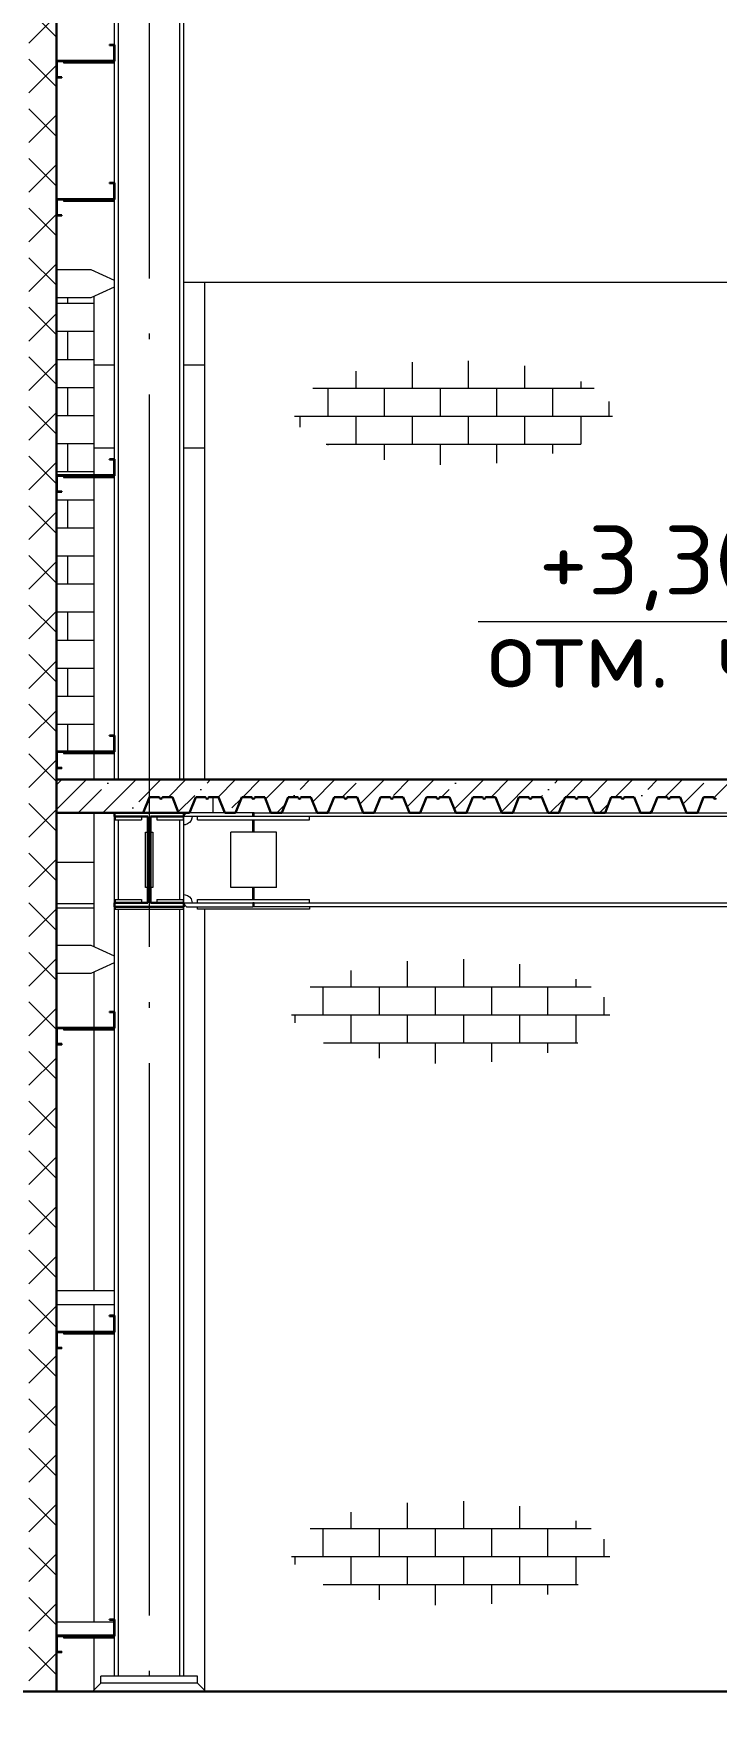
# Model space of a CAD drawing. Extents: x -965262 to 1142518, y -357520 to 71675.
# Drawn here: x -317444 to -314975, y -216272 to -210171 of the extents above; entities that cross this region are included whole.
import ezdxf

# ---------------------------------------------------------------- set-up
doc = ezdxf.new("R2010")
doc.units = 0
doc.header["$LTSCALE"] = 10
doc.linetypes.add('DOTE', pattern=[2.42, 2, -0.2, 0.02, -0.2])
doc.layers.get('0').update_dxf_attribs({"linetype": 'CONTINUOUS', "lineweight": 30})
doc.layers.add('DOTE', color=7, linetype='DOTE', lineweight=9)
doc.styles.add('GOST 2.304', font='isocpeur.ttf', dxfattribs={"width": 0.75, "height": 250})

# ---------------------------------------------------------------- blocks, each defined once
blk = doc.blocks.new('ddd')
at = {"lineweight": 15}
for p, q in [((50561.6, 101285.2), (50561.6, 104125.2)), ((50575.6, 101285.2), (50575.6, 104125.2)), ((50797.6, 101285.2), (50797.6, 104125.2)), ((50811.6, 101285.2), (50811.6, 104125.2)), ((50996.6, 103879.2), (50811.6, 103879.2)), ((50996.6, 103885.2), (50996.6, 103879.2)), ((50996.6, 103379.2), (50811.6, 103379.2)), ((50996.6, 103385.2), (50996.6, 103379.2)), ((50996.6, 102379.2), (50811.6, 102379.2)), ((50996.6, 102385.2), (50996.6, 102379.2)), ((50996.6, 101379.2), (50811.6, 101379.2)), ((50996.6, 101385.2), (50996.6, 101379.2)), ((50306.6, 101165.2), (47266.6, 101165.2)), ((50306.6, 101165.2), (50311.6, 101165.2)), ((50306.6, 101151.2), (50306.6, 101165.2)), ((50311.6, 101165.2), (50551.6, 101165.2)), ((50311.6, 101151.2), (50311.6, 101165.2)), ((50551.6, 101165.2), (50561.6, 101155.2)), ((47266.6, 101151.2), (50306.6, 101151.2)), ((50106.6, 101139.2), (50106.6, 101151.2)), ((50511.6, 101139.2), (50106.6, 101139.2)), ((50306.6, 101151.2), (50311.6, 101151.2)), ((50306.6, 101095.2), (50306.6, 101139.2)), ((50311.6, 101151.2), (50561.6, 101151.2)), ((50311.6, 101095.2), (50311.6, 101139.2)), ((50511.6, 101139.2), (50511.6, 101151.2)), ((50531.6, 101151.2), (50532.1, 101145.9)), ((50556.4, 101121.6), (50561.6, 101121.2)), ((50561.6, 100839.2), (50561.6, 101151.2)), ((50564.1, 101151.2, 1451.3), (50564.1, 101139.2, 1451.3)), ((50659.1, 101139.2, 1451.3), (50564.1, 101139.2, 1451.3)), ((50575.6, 100851.2, 1451.3), (50575.6, 101139.2, 1451.3)), ((50659.1, 101151.2, 1451.3), (50659.1, 101139.2, 1451.3)), ((50714.1, 101151.2, 1451.3), (50714.1, 101139.2, 1451.3)), ((50809.1, 101139.2, 1451.3), (50714.1, 101139.2, 1451.3)), ((50797.6, 100851.2, 1451.3), (50797.6, 101139.2, 1451.3)), ((50809.1, 101151.2, 1451.3), (50809.1, 101139.2, 1451.3)), ((50811.6, 100839.2), (50811.6, 101151.2)), ((50226.6, 100895.2), (50226.6, 101095.2)), ((50226.6, 101095.2), (50391.6, 101095.2)), ((50391.6, 100895.2), (50391.6, 101095.2)), ((50682.1, 101095.2, 1451.3), (50673.1, 101095.2, 1451.3)), ((50673.1, 101095.2, 1451.3), (50673.1, 100895.2, 1451.3)), ((50700.1, 101095.2, 1451.3), (50691.1, 101095.2, 1451.3)), ((50700.1, 100895.2, 1451.3), (50700.1, 101095.2, 1451.3)), ((50226.6, 100895.2), (50391.6, 100895.2)), ((50306.6, 100851.2), (50306.6, 100895.2)), ((50311.6, 100851.2), (50311.6, 100895.2)), ((50561.6, 100869.2), (50556.4, 100868.7)), ((50673.1, 100895.2, 1451.3), (50682.1, 100895.2, 1451.3)), ((50691.1, 100895.2, 1451.3), (50700.1, 100895.2, 1451.3)), ((50306.6, 100839.2), (47266.6, 100839.2)), ((47266.6, 100825.2), (50306.6, 100825.2)), ((50511.6, 100851.2), (50106.6, 100851.2)), ((50106.6, 100839.2), (50106.6, 100851.2)), ((50106.6, 100825.2), (50106.6, 100816.2)), ((50106.6, 100816.2), (50511.6, 100816.2)), ((50306.6, 100839.2), (50311.6, 100839.2)), ((50306.6, 100825.2), (50306.6, 100839.2)), ((50306.6, 100825.2), (50311.6, 100825.2)), ((50561.6, 100839.2), (50311.6, 100839.2)), ((50311.6, 100839.2), (50311.6, 100825.2)), ((50551.6, 100825.2), (50311.6, 100825.2)), ((50511.6, 100839.2), (50511.6, 100851.2)), ((50511.6, 100816.2), (50511.6, 100825.2)), ((50532.1, 100844.4), (50531.6, 100839.2)), ((50561.6, 100835.2), (50551.6, 100825.2)), ((50561.6, 98040.2), (50561.6, 100825.2)), ((50659.1, 100851.2, 1451.3), (50564.1, 100851.2, 1451.3)), ((50564.1, 100851.2, 1451.3), (50564.1, 100839.2, 1451.3)), ((50564.1, 100825.2, 1451.3), (50564.1, 100816.2, 1451.3)), ((50809.1, 100816.2, 1451.3), (50564.1, 100816.2, 1451.3)), ((50575.6, 98040.2), (50575.6, 100816.2, 1451.3)), ((50659.1, 100851.2, 1451.3), (50659.1, 100839.2, 1451.3)), ((50809.1, 100851.2, 1451.3), (50714.1, 100851.2, 1451.3)), ((50714.1, 100851.2, 1451.3), (50714.1, 100839.2, 1451.3)), ((50797.6, 98040.2), (50797.6, 100816.2, 1451.3)), ((50809.1, 100851.2, 1451.3), (50809.1, 100839.2, 1451.3)), ((50809.1, 100825.2, 1451.3), (50809.1, 100816.2, 1451.3)), ((50811.6, 100445.2), (50811.6, 100825.2)), ((50811.6, 99345.2), (50811.6, 100385.2)), ((50996.6, 100379.2), (50811.6, 100379.2)), ((50996.6, 100385.2), (50996.6, 100379.2)), ((50811.6, 98245.2), (50811.6, 99285.2)), ((50996.6, 99279.2), (50811.6, 99279.2)), ((50996.6, 99285.2), (50996.6, 99279.2)), ((50811.6, 98040.2), (50811.6, 98185.2)), ((50996.6, 98179.2), (50811.6, 98179.2)), ((50996.6, 98185.2), (50996.6, 98179.2)), ((50511.6, 98015.2), (50511.6, 98040.2)), ((50511.6, 98040.2), (50861.6, 98040.2)), ((50511.6, 98015.2), (50861.6, 98015.2)), ((50861.6, 98015.2), (50861.6, 98040.2))]:
    blk.add_line(p, q, dxfattribs=at)
for p, q in [((50811.6, 103885.2), (50811.6, 103945.2)), ((50811.6, 103945.2), (50830.6, 103945.2)), ((50830.6, 103943.6), (50813.2, 103943.6)), ((50813.2, 103943.6), (50813.2, 103886.8)), ((50830.6, 103945.2), (50830.6, 103943.6)), ((51020, 103885.2), (50811.6, 103885.2)), ((50813.2, 103886.8), (51021.6, 103886.8)), ((51020, 103828.4), (51020, 103885.2)), ((51021.6, 103826.8), (51021.6, 103886.8)), ((51002.6, 103826.8), (51002.6, 103828.4)), ((51002.6, 103828.4), (51020, 103828.4)), ((51002.6, 103826.8), (51021.6, 103826.8)), ((50811.6, 103385.2), (50811.6, 103445.2)), ((50811.6, 103445.2), (50830.6, 103445.2)), ((50830.6, 103443.6), (50813.2, 103443.6)), ((50813.2, 103443.6), (50813.2, 103386.8)), ((50830.6, 103445.2), (50830.6, 103443.6)), ((51020, 103385.2), (50811.6, 103385.2)), ((50813.2, 103386.8), (51021.6, 103386.8)), ((51020, 103328.4), (51020, 103385.2)), ((51021.6, 103326.8), (51021.6, 103386.8)), ((51002.6, 103326.8), (51002.6, 103328.4)), ((51002.6, 103328.4), (51020, 103328.4)), ((51002.6, 103326.8), (51021.6, 103326.8)), ((50811.6, 102385.2), (50811.6, 102445.2)), ((50811.6, 102445.2), (50830.6, 102445.2)), ((50830.6, 102443.6), (50813.2, 102443.6)), ((50813.2, 102443.6), (50813.2, 102386.8)), ((50830.6, 102445.2), (50830.6, 102443.6)), ((51020, 102385.2), (50811.6, 102385.2)), ((50813.2, 102386.8), (51021.6, 102386.8)), ((51020, 102328.4), (51020, 102385.2)), ((51021.6, 102326.8), (51021.6, 102386.8)), ((51002.6, 102326.8), (51002.6, 102328.4)), ((51002.6, 102328.4), (51020, 102328.4)), ((51002.6, 102326.8), (51021.6, 102326.8)), ((50811.6, 101385.2), (50811.6, 101445.2)), ((50811.6, 101445.2), (50830.6, 101445.2)), ((50830.6, 101443.6), (50813.2, 101443.6)), ((50813.2, 101443.6), (50813.2, 101386.8)), ((50830.6, 101445.2), (50830.6, 101443.6)), ((51020, 101385.2), (50811.6, 101385.2)), ((50813.2, 101386.8), (51021.6, 101386.8)), ((51020, 101328.4), (51020, 101385.2)), ((51021.6, 101326.8), (51021.6, 101386.8)), ((51002.6, 101326.8), (51002.6, 101328.4)), ((51002.6, 101328.4), (51020, 101328.4)), ((51002.6, 101326.8), (51021.6, 101326.8)), ((50561.6, 101151.2), (50561.6, 101165.2)), ((50561.6, 101165.2), (50811.6, 101165.2)), ((50811.6, 101165.2), (50811.6, 101151.2)), ((50682.1, 101151.2), (50561.6, 101151.2)), ((50682.1, 100839.2), (50682.1, 101151.2)), ((50811.6, 101151.2), (50691.1, 101151.2)), ((50691.1, 101151.2), (50691.1, 100839.2)), ((50561.6, 100825.2), (50561.6, 100839.2)), ((50561.6, 100839.2), (50682.1, 100839.2)), ((50811.6, 100825.2), (50561.6, 100825.2)), ((50691.1, 100839.2), (50811.6, 100839.2)), ((50811.6, 100839.2), (50811.6, 100825.2)), ((50830.6, 100445.2), (50811.6, 100445.2)), ((50811.6, 100445.2), (50811.6, 100385.2)), ((50813.2, 100386.8), (50813.2, 100443.6)), ((50813.2, 100443.6), (50830.6, 100443.6)), ((50830.6, 100443.6), (50830.6, 100445.2)), ((50811.6, 100385.2), (51020, 100385.2)), ((51021.6, 100386.8), (50813.2, 100386.8)), ((51020, 100385.2), (51020, 100328.4)), ((51021.6, 100326.8), (51021.6, 100386.8)), ((51020, 100328.4), (51002.6, 100328.4)), ((51002.6, 100328.4), (51002.6, 100326.8)), ((51002.6, 100326.8), (51021.6, 100326.8)), ((50830.6, 99345.2), (50811.6, 99345.2)), ((50811.6, 99345.2), (50811.6, 99285.2)), ((50813.2, 99286.8), (50813.2, 99343.6)), ((50813.2, 99343.6), (50830.6, 99343.6)), ((50830.6, 99343.6), (50830.6, 99345.2)), ((50811.6, 99285.2), (51020, 99285.2)), ((51021.6, 99286.8), (50813.2, 99286.8)), ((51020, 99285.2), (51020, 99228.4)), ((51021.6, 99226.8), (51021.6, 99286.8)), ((51020, 99228.4), (51002.6, 99228.4)), ((51002.6, 99228.4), (51002.6, 99226.8)), ((51002.6, 99226.8), (51021.6, 99226.8)), ((50830.6, 98245.2), (50811.6, 98245.2)), ((50811.6, 98245.2), (50811.6, 98185.2)), ((50813.2, 98186.8), (50813.2, 98243.6)), ((50813.2, 98243.6), (50830.6, 98243.6)), ((50830.6, 98243.6), (50830.6, 98245.2)), ((50811.6, 98185.2), (51020, 98185.2)), ((51021.6, 98186.8), (50813.2, 98186.8)), ((51020, 98185.2), (51020, 98128.4)), ((51021.6, 98126.8), (51021.6, 98186.8)), ((51020, 98128.4), (51002.6, 98128.4)), ((51002.6, 98128.4), (51002.6, 98126.8)), ((51002.6, 98126.8), (51021.6, 98126.8))]:
    blk.add_line(p, q)
for centre, start, end in [((50561.6, 101151.2), 190, 260), ((50561.6, 100839.2), 100, 170)]:
    blk.add_arc(centre, 30, start, end, dxfattribs=at)

msp = doc.modelspace()

# ---------------------------------------------------------------- hatches: boundary and pattern name
at = {"lineweight": 15}
h = msp.add_hatch(dxfattribs=at)
h.set_pattern_fill('ANSI37', color=30, scale=40)
h.set_pattern_definition([(45, (-343532.66, -364156.34), (-89.80256, 89.80256), []), (135, (-343532.66, -364156.34), (-89.80256, -89.80256), [])])
h.paths.add_polyline_path([(-317461, -216171.2), (-317361, -216171.2), (-317361, -208714.2), (-317461, -208714.2)])
h = msp.add_hatch(dxfattribs=at)
h.set_pattern_fill('AR-B816', color=1, scale=0.5)
h.set_pattern_definition([(0, (-343532.66, -364156.34), (0, 101.6), []), (90, (-343532.66, -364156.34), (-101.6, 101.6), [101.6, -101.6])])
h.paths.add_polyline_path([(-317361, -211125.8), (-317226, -211125.8), (-317226, -211769.6), (-317361, -211769.6)])
h.paths.add_polyline_path([(-317361, -211829.6), (-317342, -211829.6), (-317342, -211828), (-317359.4, -211828), (-317359.4, -211771.2), (-317336, -211771.2), (-317336, -211777.2), (-317226, -211777.2), (-317226, -212769.6), (-317361, -212769.6)])
h.paths.add_polyline_path([(-317359.4, -212771.2), (-317336, -212771.2), (-317336, -212777.2), (-317226, -212777.2), (-317226, -212871.2), (-317361, -212871.2), (-317361, -212829.6), (-317342, -212829.6), (-317342, -212828), (-317359.4, -212828)])
h = msp.add_hatch(dxfattribs=at)
h.set_pattern_fill('AR-B816', color=1, scale=0.5)
h.set_pattern_definition([(0, (-302357.79, -385901.09), (0, 101.6), []), (90, (-302357.79, -385901.09), (-101.6, 101.6), [101.6, -101.6])])
edge = h.paths.add_edge_path()
edge.add_ellipse((-315925.4, -211543.2), major_axis=(-576.4, 0), ratio=0.328422, start_angle=0, end_angle=360, ccw=False)
h = msp.add_hatch(dxfattribs=at)
h.set_pattern_fill('ANSI35', color=256, scale=20)
h.set_pattern_definition([(45, (-343532.66, -364156.34), (-89.80256, 89.80256), []), (45, (-343442.86, -364156.34), (-89.80256, 89.80256), [158.75, -31.75, 0, -31.75])])
h.paths.add_polyline_path([(-313226, -212931.2), (-310701, -212931.2), (-310701, -212991.2), (-310801, -212991.2), (-312038.5, -212991.2), (-312038.5, -212991.2), (-312213.5, -212991.2), (-312846, -212991.2), (-312851, -212991.2), (-313101, -212991.2), (-313226, -212991.2)], flags=17)
h.paths.add_polyline_path([(-317361, -212871.2), (-310701, -212871.2), (-310701, -212931.2), (-313226, -212931.2), (-313226, -212991.2), (-313245.6, -212991.2), (-313268.1, -212934.2), (-313304.3, -212934.2, -0.811457), (-313314, -212938, 0.436348), (-313317.5, -212934.2), (-313350.9, -212934.2), (-313373.4, -212991.2), (-313412.6, -212991.2), (-313435.1, -212934.2), (-313471.3, -212934.2, -0.811457), (-313481, -212938, 0.436348), (-313484.5, -212934.2), (-313517.9, -212934.2), (-313540.4, -212991.2), (-313579.6, -212991.2), (-313602.1, -212934.2), (-313638.2, -212934.2, -0.811457), (-313648, -212938, 0.436348), (-313651.5, -212934.2), (-313684.9, -212934.2), (-313707.4, -212991.2), (-313746.6, -212991.2), (-313769.1, -212934.2), (-313805.2, -212934.2, -0.811457), (-313815, -212938, 0.436348), (-313818.5, -212934.2), (-313851.9, -212934.2), (-313874.4, -212991.2), (-313913.6, -212991.2), (-313936.1, -212934.2), (-313972.2, -212934.2, -0.811457), (-313982, -212938, 0.436348), (-313985.5, -212934.2), (-314018.9, -212934.2), (-314041.4, -212991.2), (-314080.6, -212991.2), (-314103.1, -212934.2), (-314139.2, -212934.2, -0.811457), (-314149, -212938, 0.436348), (-314152.5, -212934.2), (-314185.9, -212934.2), (-314208.4, -212991.2), (-314247.6, -212991.2), (-314270.1, -212934.2), (-314306.2, -212934.2, -0.811457), (-314315.9, -212938, 0.436348), (-314319.5, -212934.2), (-314352.9, -212934.2), (-314375.4, -212991.2), (-314414.6, -212991.2), (-314437.1, -212934.2), (-314473.2, -212934.2, -0.811457), (-314482.9, -212938, 0.436348), (-314486.5, -212934.2), (-314519.9, -212934.2), (-314542.4, -212991.2), (-314581.6, -212991.2), (-314604.1, -212934.2), (-314640.2, -212934.2, -0.811457), (-314649.9, -212938, 0.436348), (-314653.5, -212934.2), (-314686.9, -212934.2), (-314709.4, -212991.2), (-314748.6, -212991.2), (-314771, -212934.2), (-314807.2, -212934.2, -0.811457), (-314816.9, -212938, 0.436348), (-314820.5, -212934.2), (-314853.9, -212934.2), (-314876.4, -212991.2), (-314915.5, -212991.2), (-314938, -212934.2), (-314974.2, -212934.2, -0.811457), (-314983.9, -212938, 0.436348), (-314987.5, -212934.2), (-315020.9, -212934.2), (-315043.4, -212991.2), (-315082.5, -212991.2), (-315105, -212934.2), (-315141.2, -212934.2, -0.811457), (-315150.9, -212938, 0.436348), (-315154.5, -212934.2), (-315187.9, -212934.2), (-315210.3, -212991.2), (-315249.5, -212991.2), (-315272, -212934.2), (-315308.2, -212934.2, -0.811457), (-315317.9, -212938, 0.436348), (-315321.5, -212934.2), (-315354.8, -212934.2), (-315377.3, -212991.2), (-315416.5, -212991.2), (-315439, -212934.2), (-315475.2, -212934.2, -0.811457), (-315484.9, -212938, 0.436348), (-315488.4, -212934.2), (-315521.8, -212934.2), (-315544.3, -212991.2), (-315583.5, -212991.2), (-315606, -212934.2), (-315642.2, -212934.2, -0.811457), (-315651.9, -212938, 0.436348), (-315655.4, -212934.2), (-315688.8, -212934.2), (-315711.3, -212991.2), (-315750.5, -212991.2), (-315773, -212934.2), (-315809.1, -212934.2, -0.811457), (-315818.9, -212938, 0.436348), (-315822.4, -212934.2), (-315855.8, -212934.2), (-315878.3, -212991.2), (-315917.5, -212991.2), (-315940, -212934.2), (-315976.1, -212934.2, -0.811457), (-315985.9, -212938, 0.436348), (-315989.4, -212934.2), (-316022.8, -212934.2), (-316045.3, -212991.2), (-316084.5, -212991.2), (-316107, -212934.2), (-316143.1, -212934.2, -0.811457), (-316152.9, -212938, 0.436348), (-316156.4, -212934.2), (-316189.8, -212934.2), (-316212.3, -212991.2), (-316251.5, -212991.2), (-316274, -212934.2), (-316310.1, -212934.2, -0.811457), (-316319.9, -212938, 0.436348), (-316323.4, -212934.2), (-316356.8, -212934.2), (-316379.3, -212991.2), (-316418.5, -212991.2), (-316441, -212934.2), (-316477.1, -212934.2, -0.811457), (-316486.8, -212938, 0.436348), (-316490.4, -212934.2), (-316523.8, -212934.2), (-316546.3, -212991.2), (-316585.5, -212991.2), (-316608, -212934.2), (-316644.1, -212934.2, -0.811457), (-316653.8, -212938, 0.436348), (-316657.4, -212934.2), (-316690.8, -212934.2), (-316713.3, -212991.2), (-316752.5, -212991.2), (-316775, -212934.2), (-316811.1, -212934.2, -0.811457), (-316820.8, -212938, 0.436348), (-316824.4, -212934.2), (-316857.8, -212934.2), (-316880.3, -212991.2), (-316919.5, -212991.2), (-316941.9, -212934.2), (-316978.1, -212934.2, -0.811457), (-316987.8, -212938, 0.436348), (-316991.4, -212934.2), (-317024.8, -212934.2), (-317047.3, -212991.2), (-317151, -212991.2), (-317361, -212991.2)])
h = msp.add_hatch(dxfattribs=at)
h.set_pattern_fill('AR-B816', color=1, scale=0.5)
h.set_pattern_definition([(0, (-298921.38, -388067.84), (0, 101.6), []), (90, (-298921.38, -388067.84), (-101.6, 101.6), [101.6, -101.6])])
edge = h.paths.add_edge_path()
edge.add_ellipse((-315935.6, -213709.9), major_axis=(-576.4, 0), ratio=0.328422, start_angle=0, end_angle=360, ccw=False)
h = msp.add_hatch(dxfattribs=at)
h.set_pattern_fill('AR-B816', color=1, scale=0.5)
h.set_pattern_definition([(0, (-298921.38, -390029.01), (0, 101.6), []), (90, (-298921.38, -390029.01), (-101.6, 101.6), [101.6, -101.6])])
edge = h.paths.add_edge_path()
edge.add_ellipse((-315935.6, -215671.1), major_axis=(-576.4, 0), ratio=0.328422, start_angle=0, end_angle=360, ccw=False)

# ---------------------------------------------------------------- linework, layer by layer
at = {"color": 30}
for q in [(-317361, -208714.2, -4711.1), (-317461, -216171.2, -4711.1)]:
    msp.add_line((-317361, -216171.2, -4711.1), q, dxfattribs=at)
at = {"lineweight": 15}
for p, q in [((-317236, -211025.8, -6519.6), (-317361, -211025.8, -6519.6)), ((-317151, -211064.4, -6519.6), (-317236, -211025.8, -6519.6)), ((-317236, -211125.8, -6519.6), (-317151, -211087.2, -6519.6)), ((-317361, -211125.8, -6519.6), (-317236, -211125.8, -6519.6)), ((-317148.5, -213317.2, -3259.8), (-317053.5, -213317.2, -3259.8)), ((-317236, -213471.2, -6462.1), (-317361, -213471.2, -6462.1)), ((-317151, -213509.8, -6519.6), (-317236, -213471.2, -6519.6)), ((-317236, -213571.2, -6519.6), (-317151, -213532.6, -6519.6)), ((-317361, -213571.2, -6462.1), (-317236, -213571.2, -6462.1)), ((-317201, -216141.2, -4711.1), (-317229.8, -216170, -4711.1)), ((-316851, -216141.2, -4711.1), (-316822.3, -216170, -4711.1))]:
    msp.add_line(p, q, dxfattribs=at)
at = {"lineweight": 15, "extrusion": (-1.83697e-16, 0, -1)}
for p, q in [((-313351, -211071.2, -3259.8), (-316901, -211071.2, -3259.8)), ((-317151, -211371.2, -3259.8), (-317226, -211371.2, -3259.8)), ((-316826, -211371.2, -3259.8), (-316901, -211371.2, -3259.8)), ((-317151, -211671.2, -3259.8), (-317226, -211671.2, -3259.8)), ((-316826, -211671.2, -3259.8), (-316901, -211671.2, -3259.8)), ((-317226, -213171.2, -3259.8), (-317361, -213171.2, -3259.8)), ((-317226, -213321.2, -3259.8), (-317361, -213321.2, -3259.8)), ((-317226, -213336.1, -3259.8), (-317361, -213336.1, -3259.8))]:
    msp.add_line(p, q, dxfattribs=at)
at = {"lineweight": 15, "ltscale": 100, "extrusion": (0, -1, 0)}
for p, q in [((-316826, -211071.2, -4711.1), (-316826, -212871.2, -4711.1)), ((-317226, -211121.2, -3872.9), (-317226, -211769.6, -3794.2)), ((-317226, -211777.2, -3793.2), (-317226, -212769.6, -3672.7)), ((-317226, -212777.2, -3671.8), (-317226, -212871.2, -3660.4)), ((-316795.2, -212934.2, -4711.1), (-316795.2, -212991.2, -4711.1)), ((-317226, -212991.2, -3645.8), (-317226, -213475.7, -3587)), ((-316826, -213340.2, -4711.1), (-316826, -216171.2, -4711.1)), ((-317226, -213566.6, -3576), (-317226, -213769.6, -3551.3)), ((-317226, -213777.2, -3550.4), (-317226, -214721.2, -3435.8)), ((-317226, -214771.2, -3429.7), (-317226, -214869.6, -3417.8)), ((-317226, -214877.2, -3416.9), (-317226, -215921.2, -3290.1)), ((-317226, -215977.2, -3283.3), (-317226, -216171.2, -3259.8))]:
    msp.add_line(p, q, dxfattribs=at)
at = {"lineweight": 15, "ltscale": 0.3}
msp.add_line((-315836.7, -212299.3, -4711.1), (-314181.8, -212299.3, -4711.1), dxfattribs=at)
for p, q in [((-317361, -212991.2, -4711.1), (-317361, -212871.2, -4711.1)), ((-317361, -212871.2, -4711.1), (-310701, -212871.2, -4711.1)), ((-317047.3, -212991.2, -4711.1), (-317024.8, -212934.2, -4711.1)), ((-317024.8, -212934.2, -4711.1), (-316991.4, -212934.2, -4711.1)), ((-316987.8, -212938, -4711.1), (-316988.7, -212935.4, -4711.1)), ((-316978.9, -212938, -4711.1), (-316978, -212935.4, -4711.1)), ((-316975.3, -212934.2, -4711.1), (-316941.9, -212934.2, -4711.1)), ((-316919.5, -212991.2, -4711.1), (-316941.9, -212934.2, -4711.1)), ((-316880.3, -212991.2, -4711.1), (-316857.8, -212934.2, -4711.1)), ((-316857.8, -212934.2, -4711.1), (-316824.4, -212934.2, -4711.1)), ((-316820.8, -212938, -4711.1), (-316821.7, -212935.4, -4711.1)), ((-316811.9, -212938, -4711.1), (-316811, -212935.4, -4711.1)), ((-316808.3, -212934.2, -4711.1), (-316775, -212934.2, -4711.1)), ((-316752.5, -212991.2, -4711.1), (-316775, -212934.2, -4711.1)), ((-316713.3, -212991.2, -4711.1), (-316690.8, -212934.2, -4711.1)), ((-316690.8, -212934.2, -4711.1), (-316657.4, -212934.2, -4711.1)), ((-316653.8, -212938, -4711.1), (-316654.7, -212935.4, -4711.1)), ((-316644.9, -212938, -4711.1), (-316644, -212935.4, -4711.1)), ((-316641.4, -212934.2, -4711.1), (-316608, -212934.2, -4711.1)), ((-316585.5, -212991.2, -4711.1), (-316608, -212934.2, -4711.1)), ((-316546.3, -212991.2, -4711.1), (-316523.8, -212934.2, -4711.1)), ((-316523.8, -212934.2, -4711.1), (-316490.4, -212934.2, -4711.1)), ((-316486.8, -212938, -4711.1), (-316487.7, -212935.4, -4711.1)), ((-316477.9, -212938, -4711.1), (-316477, -212935.4, -4711.1)), ((-316474.4, -212934.2, -4711.1), (-316441, -212934.2, -4711.1)), ((-316418.5, -212991.2, -4711.1), (-316441, -212934.2, -4711.1)), ((-316379.3, -212991.2, -4711.1), (-316356.8, -212934.2, -4711.1)), ((-316356.8, -212934.2, -4711.1), (-316323.4, -212934.2, -4711.1)), ((-316319.9, -212938, -4711.1), (-316320.7, -212935.4, -4711.1)), ((-316310.9, -212938, -4711.1), (-316310.1, -212935.4, -4711.1)), ((-316307.4, -212934.2, -4711.1), (-316274, -212934.2, -4711.1)), ((-316251.5, -212991.2, -4711.1), (-316274, -212934.2, -4711.1)), ((-316212.3, -212991.2, -4711.1), (-316189.8, -212934.2, -4711.1)), ((-316189.8, -212934.2, -4711.1), (-316156.4, -212934.2, -4711.1)), ((-316152.9, -212938, -4711.1), (-316153.7, -212935.4, -4711.1)), ((-316143.9, -212938, -4711.1), (-316143.1, -212935.4, -4711.1)), ((-316140.4, -212934.2, -4711.1), (-316107, -212934.2, -4711.1)), ((-316084.5, -212991.2, -4711.1), (-316107, -212934.2, -4711.1)), ((-316045.3, -212991.2, -4711.1), (-316022.8, -212934.2, -4711.1)), ((-316022.8, -212934.2, -4711.1), (-315989.4, -212934.2, -4711.1)), ((-315985.9, -212938, -4711.1), (-315986.7, -212935.4, -4711.1)), ((-315976.9, -212938, -4711.1), (-315976.1, -212935.4, -4711.1)), ((-315973.4, -212934.2, -4711.1), (-315940, -212934.2, -4711.1)), ((-315917.5, -212991.2, -4711.1), (-315940, -212934.2, -4711.1)), ((-315878.3, -212991.2, -4711.1), (-315855.8, -212934.2, -4711.1)), ((-315855.8, -212934.2, -4711.1), (-315822.4, -212934.2, -4711.1)), ((-315818.9, -212938, -4711.1), (-315819.7, -212935.4, -4711.1)), ((-315809.9, -212938, -4711.1), (-315809.1, -212935.4, -4711.1)), ((-315806.4, -212934.2, -4711.1), (-315773, -212934.2, -4711.1)), ((-315750.5, -212991.2, -4711.1), (-315773, -212934.2, -4711.1)), ((-315711.3, -212991.2, -4711.1), (-315688.8, -212934.2, -4711.1)), ((-315688.8, -212934.2, -4711.1), (-315655.4, -212934.2, -4711.1)), ((-315651.9, -212938, -4711.1), (-315652.8, -212935.4, -4711.1)), ((-315643, -212938, -4711.1), (-315642.1, -212935.4, -4711.1)), ((-315639.4, -212934.2, -4711.1), (-315606, -212934.2, -4711.1)), ((-315583.5, -212991.2, -4711.1), (-315606, -212934.2, -4711.1)), ((-315544.3, -212991.2, -4711.1), (-315521.8, -212934.2, -4711.1)), ((-315521.8, -212934.2, -4711.1), (-315488.4, -212934.2, -4711.1)), ((-315484.9, -212938, -4711.1), (-315485.8, -212935.4, -4711.1)), ((-315476, -212938, -4711.1), (-315475.1, -212935.4, -4711.1)), ((-315472.4, -212934.2, -4711.1), (-315439, -212934.2, -4711.1)), ((-315416.5, -212991.2, -4711.1), (-315439, -212934.2, -4711.1)), ((-315377.3, -212991.2, -4711.1), (-315354.8, -212934.2, -4711.1)), ((-315354.8, -212934.2, -4711.1), (-315321.5, -212934.2, -4711.1)), ((-315317.9, -212938, -4711.1), (-315318.8, -212935.4, -4711.1)), ((-315309, -212938, -4711.1), (-315308.1, -212935.4, -4711.1)), ((-315305.4, -212934.2, -4711.1), (-315272, -212934.2, -4711.1)), ((-315249.5, -212991.2, -4711.1), (-315272, -212934.2, -4711.1)), ((-315210.3, -212991.2, -4711.1), (-315187.9, -212934.2, -4711.1)), ((-315187.9, -212934.2, -4711.1), (-315154.5, -212934.2, -4711.1)), ((-315150.9, -212938, -4711.1), (-315151.8, -212935.4, -4711.1)), ((-315142, -212938, -4711.1), (-315141.1, -212935.4, -4711.1)), ((-315138.4, -212934.2, -4711.1), (-315105, -212934.2, -4711.1)), ((-315082.5, -212991.2, -4711.1), (-315105, -212934.2, -4711.1)), ((-315043.4, -212991.2, -4711.1), (-315020.9, -212934.2, -4711.1)), ((-315020.9, -212934.2, -4711.1), (-314987.5, -212934.2, -4711.1)), ((-314983.9, -212938, -4711.1), (-314984.8, -212935.4, -4711.1)), ((-317361, -212991.2, -4711.1), (-317078.1, -212991.2, -4711.1)), ((-316919.5, -212991.2, -4711.1), (-316880.3, -212991.2, -4711.1)), ((-316752.5, -212991.2, -4711.1), (-316713.3, -212991.2, -4711.1)), ((-316585.5, -212991.2, -4711.1), (-316546.3, -212991.2, -4711.1)), ((-316418.5, -212991.2, -4711.1), (-316379.3, -212991.2, -4711.1)), ((-316251.5, -212991.2, -4711.1), (-316212.3, -212991.2, -4711.1)), ((-316084.5, -212991.2, -4711.1), (-316045.3, -212991.2, -4711.1)), ((-315917.5, -212991.2, -4711.1), (-315878.3, -212991.2, -4711.1)), ((-315750.5, -212991.2, -4711.1), (-315711.3, -212991.2, -4711.1)), ((-315583.5, -212991.2, -4711.1), (-315544.3, -212991.2, -4711.1)), ((-315416.5, -212991.2, -4711.1), (-315377.3, -212991.2, -4711.1)), ((-315249.5, -212991.2, -4711.1), (-315210.3, -212991.2, -4711.1)), ((-315082.5, -212991.2, -4711.1), (-315043.4, -212991.2, -4711.1))]:
    msp.add_line(p, q)
at = {"lineweight": 15, "extrusion": (0, 0.816497, 0.57735)}
for p, q in [((-317151, -214721.2, -6650.3), (-317361, -214721.2, -6879.2)), ((-317361, -214771.2, -6879.2), (-317151, -214771.2, -6650.3)), ((-317152.6, -215921.2, -6652.1), (-317361, -215921.2, -6879.2))]:
    msp.add_line(p, q, dxfattribs=at)
at = {"extrusion": (-1.83697e-16, 0, -1)}
msp.add_line((-268616, -216171.2, -3259.8), (-336106, -216171.2, -3259.8), dxfattribs=at)
for centre, radius, start, end in [((-316991.4, -212937.7, -4711.1), 3.56, 41.16568, 90), ((-316983.4, -212935.1, -4711.1), 5.34, 213.36268, 326.63732), ((-316975.3, -212937.7, -4711.1), 3.56, 90, 138.83432), ((-316824.4, -212937.7, -4711.1), 3.56, 41.16568, 90), ((-316816.4, -212935.1, -4711.1), 5.34, 213.36268, 326.63732), ((-316808.3, -212937.7, -4711.1), 3.56, 90, 138.83432), ((-316657.4, -212937.7, -4711.1), 3.56, 41.16568, 90), ((-316649.4, -212935.1, -4711.1), 5.34, 213.36268, 326.63732), ((-316641.4, -212937.7, -4711.1), 3.56, 90, 138.83432), ((-316490.4, -212937.7, -4711.1), 3.56, 41.16568, 90), ((-316482.4, -212935.1, -4711.1), 5.34, 213.36268, 326.63732), ((-316474.4, -212937.7, -4711.1), 3.56, 90, 138.83432), ((-316323.4, -212937.7, -4711.1), 3.56, 41.16568, 90), ((-316315.4, -212935.1, -4711.1), 5.34, 213.36268, 326.63732), ((-316307.4, -212937.7, -4711.1), 3.56, 90, 138.83432), ((-316156.4, -212937.7, -4711.1), 3.56, 41.16568, 90), ((-316148.4, -212935.1, -4711.1), 5.34, 213.36268, 326.63732), ((-316140.4, -212937.7, -4711.1), 3.56, 90, 138.83432), ((-315989.4, -212937.7, -4711.1), 3.56, 41.16568, 90), ((-315981.4, -212935.1, -4711.1), 5.34, 213.36268, 326.63732), ((-315973.4, -212937.7, -4711.1), 3.56, 90, 138.83432), ((-315822.4, -212937.7, -4711.1), 3.56, 41.16568, 90), ((-315814.4, -212935.1, -4711.1), 5.34, 213.36268, 326.63732), ((-315806.4, -212937.7, -4711.1), 3.56, 90, 138.83432), ((-315655.4, -212937.7, -4711.1), 3.56, 41.16568, 90), ((-315647.4, -212935.1, -4711.1), 5.34, 213.36268, 326.63732), ((-315639.4, -212937.7, -4711.1), 3.56, 90, 138.83432), ((-315488.4, -212937.7, -4711.1), 3.56, 41.16568, 90), ((-315480.4, -212935.1, -4711.1), 5.34, 213.36268, 326.63732), ((-315472.4, -212937.7, -4711.1), 3.56, 90, 138.83432), ((-315321.5, -212937.7, -4711.1), 3.56, 41.16568, 90), ((-315313.4, -212935.1, -4711.1), 5.34, 213.36268, 326.63732), ((-315305.4, -212937.7, -4711.1), 3.56, 90, 138.83432), ((-315154.5, -212937.7, -4711.1), 3.56, 41.16568, 90), ((-315146.4, -212935.1, -4711.1), 5.34, 213.36268, 326.63732), ((-315138.4, -212937.7, -4711.1), 3.56, 90, 138.83432), ((-314987.5, -212937.7, -4711.1), 3.56, 41.16568, 90), ((-314979.5, -212935.1, -4711.1), 5.34, 213.36268, 326.63732)]:
    msp.add_arc(centre, radius, start, end)
at = {"layer": 'DOTE', "ltscale": 100, "extrusion": (0, -1, 0)}
msp.add_line((-317026, -204216.9, -4711.1), (-317026, -218784.6, -4711.1), dxfattribs=at)

# ---------------------------------------------------------------- block references
at = {"lineweight": 15, "xscale": -1}
msp.add_blockref('ddd', (-266339.4, -314156.3, -4711.1), dxfattribs=at)

# ---------------------------------------------------------------- texts
at = {"char_height": 250, "attachment_point": 5, "style": 'GOST 2.304'}
for s, insert, width in [('{\\W1.05;+3,300}', (-315118.9, -212105.4, -4711.1), 1000), ('{\\W1.05;отм. ч.п.}', (-315118.9, -212413.3, -4711.1), 1762.533)]:
    msp.add_mtext(s, dxfattribs=dict(at, insert=insert, width=width))

doc.saveas('drawing.dxf')
